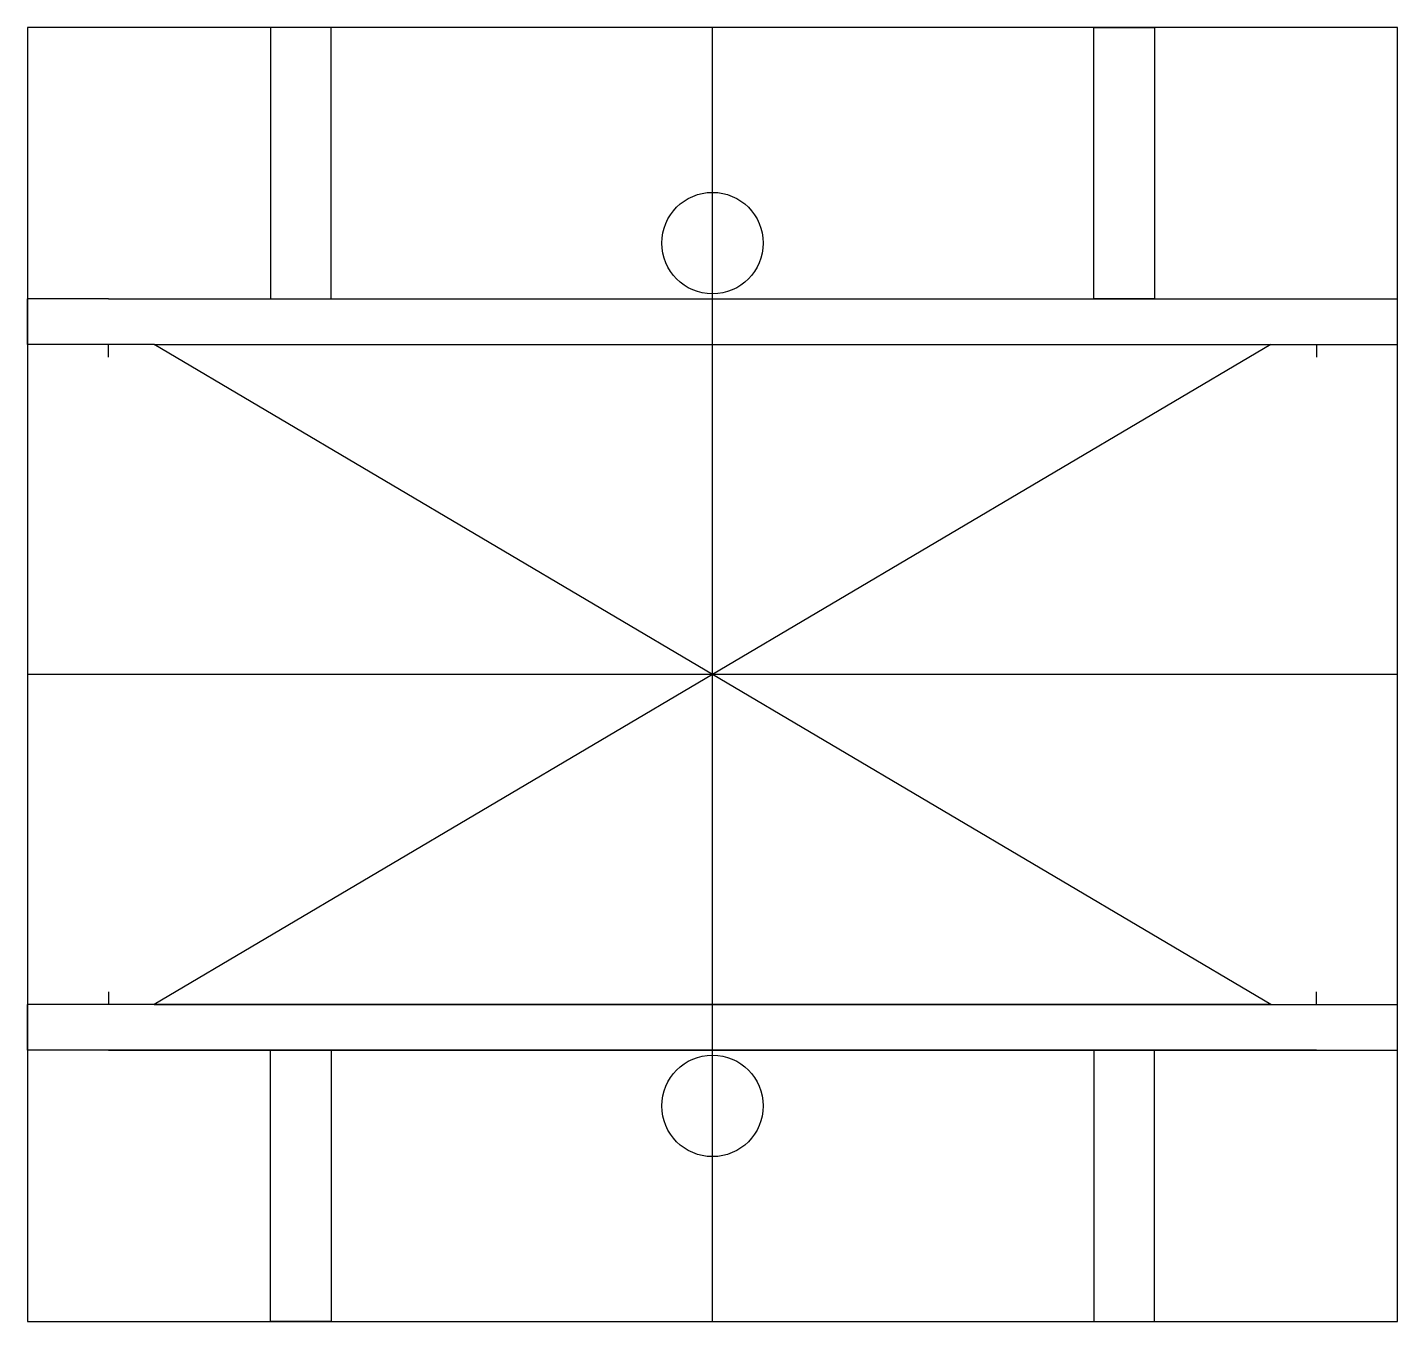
# Model space of a CAD drawing. Header units: millimetres. Extents: x -27 to 27, y -25.5 to 25.5.
import ezdxf

# ---------------------------------------------------------------- set-up
doc = ezdxf.new("R2010")
doc.units = ezdxf.units.MM
doc.layers.get('0').update_dxf_attribs({"linetype": 'CONTINUOUS'})

msp = doc.modelspace()

# ---------------------------------------------------------------- linework, layer by layer
for p, q in [((0, -25.5), (0, 25.5)), ((-23.8, 14.8), (-27, 14.8)), ((-27, 13), (-27, 14.8)), ((-23.8, 14.8), (23.8, 14.8)), ((-23.8, 14.8), (23.8, 14.8)), ((22, 14.8), (27, 14.8)), ((27, 13), (27, 14.8)), ((-22, 13), (-27, 13)), ((-23.8, 12.5), (-23.8, 13)), ((22, 13), (27, 13)), ((23.8, 13), (23.8, 12.5)), ((27, 0), (-27, 0)), ((-23.8, -12.5), (-23.8, -13)), ((23.8, -13), (23.8, -12.5)), ((-22, -13), (-27, -13)), ((-27, -14.8), (-27, -13)), ((22, -13), (-22, -13)), ((22, -13), (27, -13)), ((27, -14.8), (27, -13)), ((-23.8, -14.8), (-27, -14.8)), ((23.8, -14.8), (-23.8, -14.8)), ((-23.8, -14.8), (23.8, -14.8)), ((22, -14.8), (27, -14.8))]:
    msp.add_line(p, q)
for points in [[(-27, 25.5), (-27, -25.5), (27, -25.5), (27, 25.5)], [(-17.423, 14.8), (-15.023, 14.8), (-15.023, 25.5), (-17.423, 25.5)], [(15.023, 14.8), (15.023, 25.5), (17.423, 25.5), (17.423, 14.8)], [(-22, 13), (22, 13), (-22, -13), (22, -13)], [(-17.423, -14.8), (-15.023, -14.8), (-15.023, -25.5), (-17.423, -25.5)], [(17.423, -14.8), (15.023, -14.8), (15.023, -25.5), (17.423, -25.5)]]:
    msp.add_lwpolyline(points, close=True)
for centre in [(0, 17), (0, -17)]:
    msp.add_circle(centre, 2)

doc.saveas('drawing.dxf')
